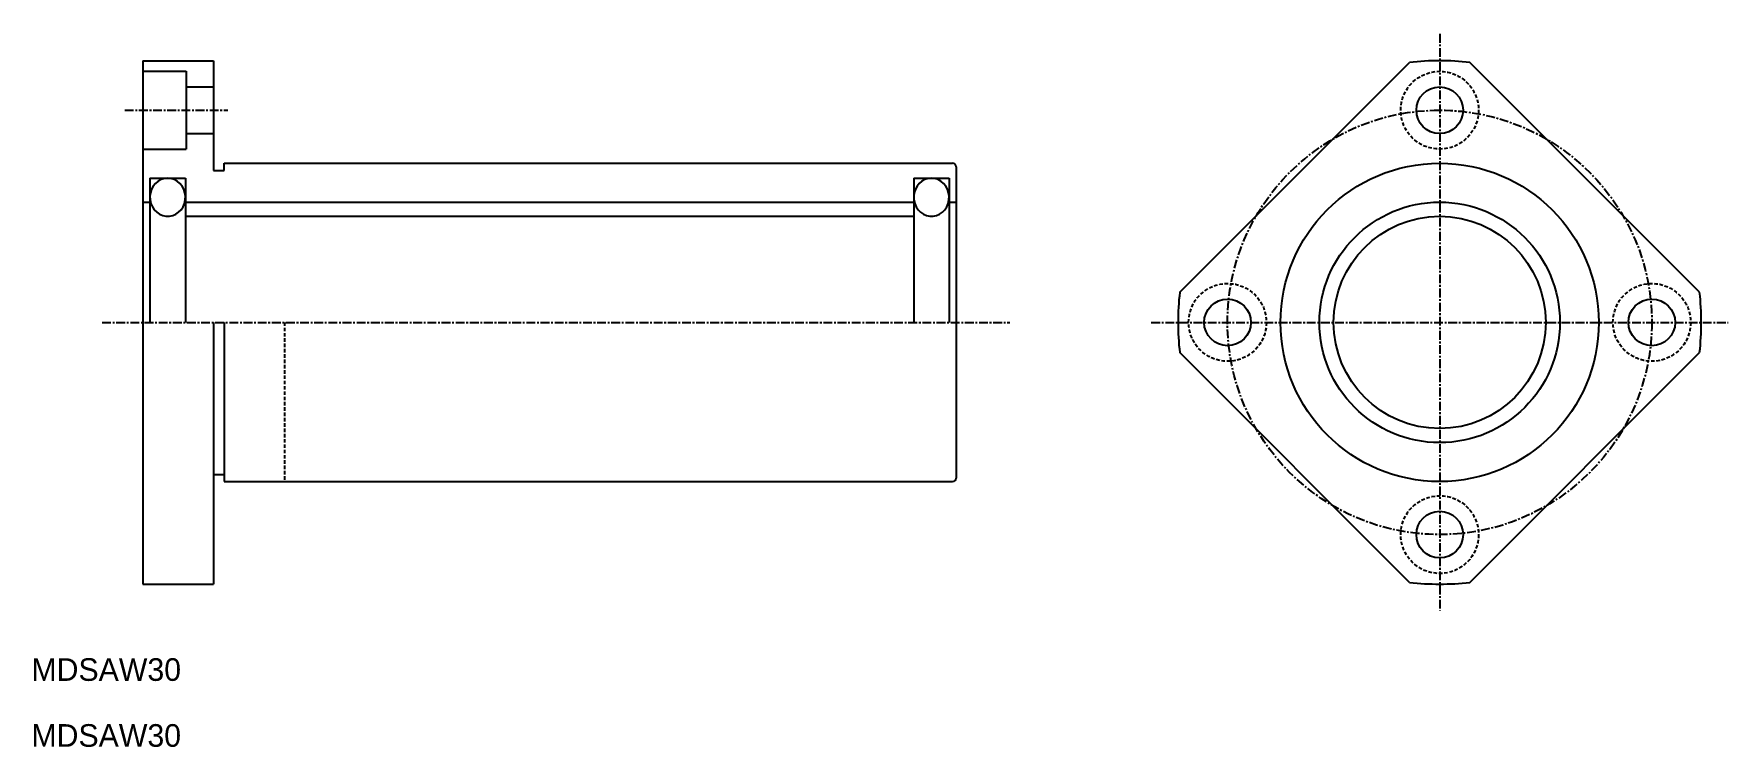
# Model space of a CAD drawing. Extents: x 10 to 250, y 10 to 111.
import ezdxf

# ---------------------------------------------------------------- set-up
doc = ezdxf.new("R2010")
doc.units = 0
doc.linetypes.add('CENTER', pattern=[2, 1.25, -0.25, 0.25, -0.25])
doc.linetypes.add('DASHED', pattern=[0.75, 0.5, -0.25])
doc.layers.get('0').update_dxf_attribs({"linetype": 'CONTINUOUS'})
doc.layers.add('CENTER', color=1, linetype='CENTER')

msp = doc.modelspace()

# ---------------------------------------------------------------- linework, layer by layer
at = {"color": 7, "linetype": 'CONTINUOUS'}
for p, q in [((25.77, 107), (25.77, 33)), ((25.77, 107), (35.77, 107)), ((25.77, 105.5), (31.87, 105.5)), ((31.87, 105.5), (31.87, 94.5)), ((35.77, 107), (35.77, 91.5)), ((172.38, 74.26), (204.88, 106.75)), ((245.89, 74.26), (213.39, 106.75)), ((31.87, 103.3), (35.77, 103.3)), ((31.87, 96.7), (35.77, 96.7)), ((25.77, 94.5), (31.87, 94.5)), ((35.77, 91.5), (37.27, 91.5)), ((37.27, 92.5), (140.27, 92.5)), ((37.27, 91.5), (37.27, 92.5)), ((140.77, 92), (140.77, 48)), ((26.77, 90.4), (31.77, 90.4)), ((26.77, 90.4), (26.77, 70)), ((31.77, 90.4), (31.77, 70)), ((134.77, 90.4), (139.77, 90.4)), ((134.77, 90.4), (134.77, 70)), ((139.77, 90.4), (139.77, 70)), ((25.77, 87), (26.77, 87)), ((31.77, 87), (134.77, 87)), ((139.77, 87), (140.77, 87)), ((31.77, 85), (134.77, 85)), ((35.77, 70), (35.77, 33)), ((37.27, 70), (37.27, 47.5)), ((204.88, 33.25), (172.38, 65.74)), ((213.39, 33.25), (245.89, 65.74)), ((37.27, 64.37), (37.27, 64.37)), ((37.27, 58.75), (37.27, 58.75)), ((35.77, 48.5), (37.27, 48.5)), ((37.27, 47.5), (140.27, 47.5)), ((25.77, 33), (35.77, 33))]:
    msp.add_line(p, q, dxfattribs=at)
at = {"color": 3, "linetype": 'DASHED'}
msp.add_line((45.77, 70), (45.77, 47.5), dxfattribs=at)
at = {"color": 7, "linetype": 'CONTINUOUS', "flags": 128}
for points in [[(29.27, 90.4), (28.8, 90.35), (28.34, 90.21), (27.92, 89.97), (27.55, 89.65), (27.23, 89.27), (27, 88.82), (26.84, 88.34), (26.77, 87.83), (26.8, 87.32), (26.91, 86.82), (27.11, 86.35), (27.38, 85.93), (27.73, 85.58), (28.13, 85.3), (28.57, 85.11), (29.03, 85.01), (29.51, 85.01), (29.98, 85.11), (30.42, 85.3), (30.82, 85.58), (31.16, 85.93), (31.44, 86.35), (31.63, 86.82), (31.75, 87.32), (31.77, 87.83), (31.7, 88.34), (31.54, 88.82), (31.31, 89.27), (31, 89.65), (30.62, 89.97), (30.2, 90.21), (29.74, 90.35)], [(137.27, 90.4), (136.8, 90.35), (136.34, 90.21), (135.92, 89.97), (135.55, 89.65), (135.23, 89.27), (135, 88.82), (134.84, 88.34), (134.77, 87.83), (134.8, 87.32), (134.91, 86.82), (135.11, 86.35), (135.38, 85.93), (135.73, 85.58), (136.13, 85.3), (136.57, 85.11), (137.03, 85.01), (137.51, 85.01), (137.98, 85.11), (138.42, 85.3), (138.82, 85.58), (139.16, 85.93), (139.44, 86.35), (139.63, 86.82), (139.75, 87.32), (139.77, 87.83), (139.7, 88.34), (139.54, 88.82), (139.31, 89.27), (139, 89.65), (138.62, 89.97), (138.2, 90.21), (137.74, 90.35)]]:
    msp.add_lwpolyline(points, close=True, dxfattribs=at)
at = {"color": 3, "linetype": 'DASHED'}
for centre in [(209.14, 100), (179.14, 70), (239.14, 70), (209.14, 40)]:
    msp.add_circle(centre, 5.5, dxfattribs=at)
at = {"color": 7, "linetype": 'CONTINUOUS'}
for centre, radius in [((209.14, 100), 3.3), ((209.14, 70), 22.5), ((209.14, 70), 17), ((209.14, 70), 15), ((179.14, 70), 3.3), ((239.14, 70), 3.3), ((209.14, 40), 3.3)]:
    msp.add_circle(centre, radius, dxfattribs=at)
for centre, radius, start, end in [((209.14, 70), 37, 83.3917, 96.6083), ((140.27, 92), 0.5, 0, 90), ((209.14, 70), 37, 173.3917, 186.6083), ((209.14, 70), 37, 353.3917, 6.6083), ((140.27, 48), 0.5, 270, 360), ((209.14, 70), 37, 263.3917, 276.6083)]:
    msp.add_arc(centre, radius, start, end, dxfattribs=at)
at = {"layer": 'CENTER', "color": 1, "linetype": 'CENTER'}
for p, q in [((209.14, 110.79), (209.14, 29.21)), ((23.21, 100), (37.8, 100)), ((20, 70), (148.35, 70)), ((168.35, 70), (249.93, 70))]:
    msp.add_line(p, q, dxfattribs=at)
msp.add_circle((209.14, 70), 30, dxfattribs=at)

# ---------------------------------------------------------------- texts
at = {"color": 7, "linetype": 'CONTINUOUS'}
for p in [(10, 19.32), (10, 10)]:
    msp.add_text('MDSAW30', height=3.2, dxfattribs=at).set_placement(p)

doc.saveas('drawing.dxf')
